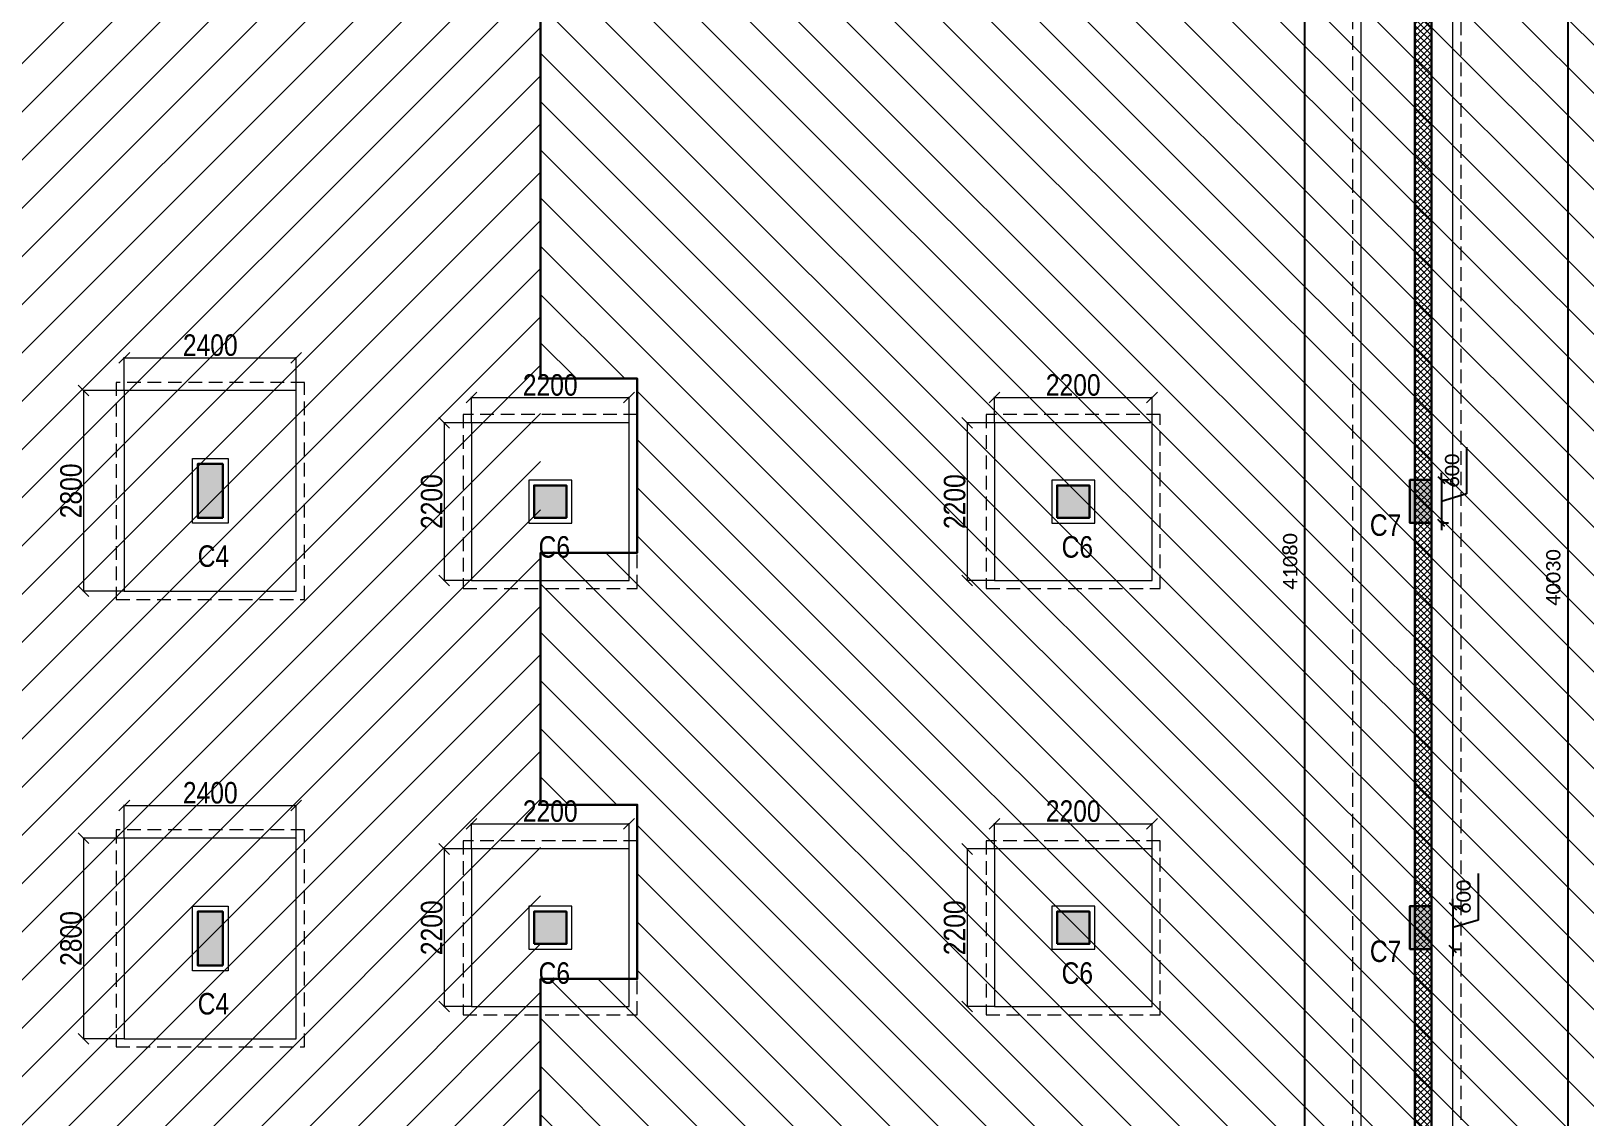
# Model space of a CAD drawing. Header units: millimetres. Extents: x 1112055 to 3390982, y -148532 to 766891.
# Drawn here: x 2785131 to 2806820, y 272601 to 287762 of the extents above; entities that cross this region are included whole.
import ezdxf

# ---------------------------------------------------------------- set-up
doc = ezdxf.new("R2010")
doc.units = ezdxf.units.MM
doc.header["$PDMODE"] = 35
doc.header["$PDSIZE"] = -25
doc.linetypes.add('Hidden', pattern=[9.525, 6.35, -3.175])
for name, color, linetype, lineweight in [('B COL. NO.', 3, 'Continuous', 20), ('B FINAL COLUMN', 1, 'Continuous', 30), ('B FOOTING', 49, 'Continuous', 20), ('B FOOTING DIM', 234, 'Continuous', 9), ('B HATCH', 250, 'Continuous', 0), ('B P.C.C', 251, 'Continuous', 0), ('EXCAVATION LINE', 236, 'Continuous', 30)]:
    doc.layers.add(name, color=color, linetype=linetype, lineweight=lineweight)
doc.layers.add('B Pedestal', color=7, linetype='Continuous', lineweight=9, true_color=0x5c8948)
doc.layers.add('B-COL HT', color=7, linetype='Continuous', lineweight=0, true_color=0x4e4f45)
doc.styles.add('Cali', font='calibri.ttf')
doc.styles.add('SWINC', font='swissc.ttf')
doc.dimstyles.new('1.100', dxfattribs={"dimtxt": 200, "dimasz": 100, "dimexe": 100, "dimexo": 100, "dimgap": 100, "dimtad": 1, "dimdec": 0, "dimzin": 0, "dimdsep": 46, "dimtxsty": 'Cali', "dimblk": 'OBLIQUE', "dimcen": 0, "dimdle": 100, "dimclrd": 256, "dimclre": 256, "dimclrt": 3, "dimadec": 0, "dimazin": 0, "dimtfac": 1, "dimtdec": 0, "dimtofl": 0, "dimtmove": 1, "dimatfit": 0, "dimfxl": 100, "dimfxlon": 1, "dimtolj": 1, "dimtzin": 0, "dimlwd": -1, "dimlwe": -1, "dimarcsym": 0})
doc.dimstyles.new('BHOOMI', dxfattribs={"dimtxt": 230, "dimasz": 150, "dimexe": 10, "dimexo": 0, "dimgap": 25, "dimtad": 1, "dimdec": 0, "dimzin": 0, "dimdsep": 46, "dimtxsty": 'SWINC', "dimblk": 'OBLIQUE', "dimcen": 0.09, "dimclrd": 250, "dimclre": 250, "dimclrt": 256, "dimaunit": 1, "dimadec": 3, "dimazin": 0, "dimtfac": 1, "dimtdec": 0, "dimtofl": 0, "dimtmove": 1, "dimatfit": 3, "dimfxl": 100, "dimtolj": 1, "dimtzin": 0, "dimlwd": 9, "dimlwe": 5, "dimarcsym": 0})

# ---------------------------------------------------------------- blocks, each defined once
blk = doc.blocks.new('_Oblique')
at = {"color": 0, "linetype": 'ByBlock', "lineweight": -2}
blk.add_line((-0.5, -0.5), (0.5, 0.5), dxfattribs=at)
blk = doc.blocks.new('*D4499')
at = {"layer": 'B FOOTING DIM', "color": 250, "lineweight": 5, "ltscale": 0.5, "transparency": 16777216}
for p, q in [((2786432, 276492), (2785854, 276492)), ((2785864, 276492), (2785864, 273692)), ((2786432, 273692), (2785854, 273692))]:
    blk.add_line(p, q, dxfattribs=at)
at = {"layer": 'Defpoints', "color": 0, "transparency": 16777216}
for p in [(2786432, 276492), (2785864, 273692), (2786432, 273692)]:
    blk.add_point(p, dxfattribs=at)
at = {"layer": 'B FOOTING DIM', "color": 250, "lineweight": 5, "transparency": 16777216, "xscale": 150, "yscale": 150, "zscale": 150}
for p, rotation in [((2785864, 276492), 90), ((2785864, 273692), 270)]:
    blk.add_blockref('_Oblique', p, dxfattribs=dict(at, rotation=rotation))
at = {"layer": 'B FOOTING DIM', "transparency": 16777216, "insert": (2785689, 275092), "char_height": 300, "attachment_point": 5, "rotation": 90, "style": 'SWINC'}
blk.add_mtext('\\A1;2800', dxfattribs=at)
blk = doc.blocks.new('*D4500')
at = {"layer": 'B FOOTING DIM', "color": 250, "lineweight": 5, "ltscale": 0.5, "transparency": 16777216}
for p, q in [((2786432, 276492), (2786432, 276960)), ((2786432, 276950), (2788832, 276950)), ((2788832, 276492), (2788832, 276960))]:
    blk.add_line(p, q, dxfattribs=at)
at = {"layer": 'Defpoints', "color": 0, "transparency": 16777216}
for p in [(2788832, 276950), (2786432, 276492), (2788832, 276492)]:
    blk.add_point(p, dxfattribs=at)
at = {"layer": 'B FOOTING DIM', "color": 250, "lineweight": 5, "transparency": 16777216, "xscale": 150, "yscale": 150, "zscale": 150, "rotation": 180}
blk.add_blockref('_Oblique', (2786432, 276950), dxfattribs=at)
at = {"layer": 'B FOOTING DIM', "color": 250, "lineweight": 5, "transparency": 16777216, "xscale": 150, "yscale": 150, "zscale": 150}
blk.add_blockref('_Oblique', (2788832, 276950), dxfattribs=at)
at = {"layer": 'B FOOTING DIM', "transparency": 16777216, "insert": (2787632, 277125), "char_height": 300, "attachment_point": 5, "style": 'SWINC'}
blk.add_mtext('\\A1;2400', dxfattribs=at)
blk = doc.blocks.new('*D4501')
at = {"layer": 'B FOOTING DIM', "color": 250, "lineweight": 5, "ltscale": 0.5, "transparency": 16777216}
for p, q in [((2786432, 282742), (2785854, 282742)), ((2785864, 282742), (2785864, 279942)), ((2786432, 279942), (2785854, 279942))]:
    blk.add_line(p, q, dxfattribs=at)
at = {"layer": 'Defpoints', "color": 0, "transparency": 16777216}
for p in [(2786432, 282742), (2785864, 279942), (2786432, 279942)]:
    blk.add_point(p, dxfattribs=at)
at = {"layer": 'B FOOTING DIM', "color": 250, "lineweight": 5, "transparency": 16777216, "xscale": 150, "yscale": 150, "zscale": 150}
for p, rotation in [((2785864, 282742), 90), ((2785864, 279942), 270)]:
    blk.add_blockref('_Oblique', p, dxfattribs=dict(at, rotation=rotation))
at = {"layer": 'B FOOTING DIM', "transparency": 16777216, "insert": (2785689, 281342), "char_height": 300, "attachment_point": 5, "rotation": 90, "style": 'SWINC'}
blk.add_mtext('\\A1;2800', dxfattribs=at)
blk = doc.blocks.new('*D4502')
at = {"layer": 'B FOOTING DIM', "color": 250, "lineweight": 5, "ltscale": 0.5, "transparency": 16777216}
for p, q in [((2786432, 282742), (2786432, 283210)), ((2786432, 283200), (2788832, 283200)), ((2788832, 282742), (2788832, 283210))]:
    blk.add_line(p, q, dxfattribs=at)
at = {"layer": 'Defpoints', "color": 0, "transparency": 16777216}
for p in [(2788832, 283200), (2786432, 282742), (2788832, 282742)]:
    blk.add_point(p, dxfattribs=at)
at = {"layer": 'B FOOTING DIM', "color": 250, "lineweight": 5, "transparency": 16777216, "xscale": 150, "yscale": 150, "zscale": 150, "rotation": 180}
blk.add_blockref('_Oblique', (2786432, 283200), dxfattribs=at)
at = {"layer": 'B FOOTING DIM', "color": 250, "lineweight": 5, "transparency": 16777216, "xscale": 150, "yscale": 150, "zscale": 150}
blk.add_blockref('_Oblique', (2788832, 283200), dxfattribs=at)
at = {"layer": 'B FOOTING DIM', "transparency": 16777216, "insert": (2787632, 283375), "char_height": 300, "attachment_point": 5, "style": 'SWINC'}
blk.add_mtext('\\A1;2400', dxfattribs=at)
blk = doc.blocks.new('*D4255')
at = {"layer": 'B FOOTING DIM', "color": 250, "lineweight": 5, "ltscale": 0.5, "transparency": 16777216}
for p, q in [((2798577, 276342), (2798188, 276342)), ((2798198, 276342), (2798198, 274142)), ((2798577, 274142), (2798188, 274142))]:
    blk.add_line(p, q, dxfattribs=at)
at = {"layer": 'Defpoints', "color": 0, "transparency": 16777216}
for p in [(2798577, 276342), (2798198, 274142), (2798577, 274142)]:
    blk.add_point(p, dxfattribs=at)
at = {"layer": 'B FOOTING DIM', "color": 250, "lineweight": 5, "transparency": 16777216, "xscale": 150, "yscale": 150, "zscale": 150}
for p, rotation in [((2798198, 276342), 90), ((2798198, 274142), 270)]:
    blk.add_blockref('_Oblique', p, dxfattribs=dict(at, rotation=rotation))
at = {"layer": 'B FOOTING DIM', "transparency": 16777216, "insert": (2798023, 275242), "char_height": 300, "attachment_point": 5, "rotation": 90, "style": 'SWINC'}
blk.add_mtext('\\A1;2200', dxfattribs=at)
blk = doc.blocks.new('*D4256')
at = {"layer": 'B FOOTING DIM', "color": 250, "lineweight": 5, "ltscale": 0.5, "transparency": 16777216}
for p, q in [((2798577, 276342), (2798577, 276704)), ((2798577, 276694), (2800777, 276694)), ((2800777, 276342), (2800777, 276704))]:
    blk.add_line(p, q, dxfattribs=at)
at = {"layer": 'Defpoints', "color": 0, "transparency": 16777216}
for p in [(2800777, 276694), (2798577, 276342), (2800777, 276342)]:
    blk.add_point(p, dxfattribs=at)
at = {"layer": 'B FOOTING DIM', "color": 250, "lineweight": 5, "transparency": 16777216, "xscale": 150, "yscale": 150, "zscale": 150, "rotation": 180}
blk.add_blockref('_Oblique', (2798577, 276694), dxfattribs=at)
at = {"layer": 'B FOOTING DIM', "color": 250, "lineweight": 5, "transparency": 16777216, "xscale": 150, "yscale": 150, "zscale": 150}
blk.add_blockref('_Oblique', (2800777, 276694), dxfattribs=at)
at = {"layer": 'B FOOTING DIM', "transparency": 16777216, "insert": (2799677, 276869), "char_height": 300, "attachment_point": 5, "style": 'SWINC'}
blk.add_mtext('\\A1;2200', dxfattribs=at)
blk = doc.blocks.new('*D4257')
at = {"layer": 'B FOOTING DIM', "color": 250, "lineweight": 5, "ltscale": 0.5, "transparency": 16777216}
for p, q in [((2791277, 276342), (2790888, 276342)), ((2790898, 276342), (2790898, 274142)), ((2791277, 274142), (2790888, 274142))]:
    blk.add_line(p, q, dxfattribs=at)
at = {"layer": 'Defpoints', "color": 0, "transparency": 16777216}
for p in [(2791277, 276342), (2790898, 274142), (2791277, 274142)]:
    blk.add_point(p, dxfattribs=at)
at = {"layer": 'B FOOTING DIM', "color": 250, "lineweight": 5, "transparency": 16777216, "xscale": 150, "yscale": 150, "zscale": 150}
for p, rotation in [((2790898, 276342), 90), ((2790898, 274142), 270)]:
    blk.add_blockref('_Oblique', p, dxfattribs=dict(at, rotation=rotation))
at = {"layer": 'B FOOTING DIM', "transparency": 16777216, "insert": (2790723, 275242), "char_height": 300, "attachment_point": 5, "rotation": 90, "style": 'SWINC'}
blk.add_mtext('\\A1;2200', dxfattribs=at)
blk = doc.blocks.new('*D4258')
at = {"layer": 'B FOOTING DIM', "color": 250, "lineweight": 5, "ltscale": 0.5, "transparency": 16777216}
for p, q in [((2791277, 276342), (2791277, 276704)), ((2791277, 276694), (2793477, 276694)), ((2793477, 276342), (2793477, 276704))]:
    blk.add_line(p, q, dxfattribs=at)
at = {"layer": 'Defpoints', "color": 0, "transparency": 16777216}
for p in [(2793477, 276694), (2791277, 276342), (2793477, 276342)]:
    blk.add_point(p, dxfattribs=at)
at = {"layer": 'B FOOTING DIM', "color": 250, "lineweight": 5, "transparency": 16777216, "xscale": 150, "yscale": 150, "zscale": 150, "rotation": 180}
blk.add_blockref('_Oblique', (2791277, 276694), dxfattribs=at)
at = {"layer": 'B FOOTING DIM', "color": 250, "lineweight": 5, "transparency": 16777216, "xscale": 150, "yscale": 150, "zscale": 150}
blk.add_blockref('_Oblique', (2793477, 276694), dxfattribs=at)
at = {"layer": 'B FOOTING DIM', "transparency": 16777216, "insert": (2792377, 276869), "char_height": 300, "attachment_point": 5, "style": 'SWINC'}
blk.add_mtext('\\A1;2200', dxfattribs=at)
blk = doc.blocks.new('*D4259')
at = {"layer": 'B FOOTING DIM', "color": 250, "lineweight": 5, "ltscale": 0.5, "transparency": 16777216}
for p, q in [((2791277, 282292), (2790888, 282292)), ((2790898, 282292), (2790898, 280092)), ((2791277, 280092), (2790888, 280092))]:
    blk.add_line(p, q, dxfattribs=at)
at = {"layer": 'Defpoints', "color": 0, "transparency": 16777216}
for p in [(2791277, 282292), (2790898, 280092), (2791277, 280092)]:
    blk.add_point(p, dxfattribs=at)
at = {"layer": 'B FOOTING DIM', "color": 250, "lineweight": 5, "transparency": 16777216, "xscale": 150, "yscale": 150, "zscale": 150}
for p, rotation in [((2790898, 282292), 90), ((2790898, 280092), 270)]:
    blk.add_blockref('_Oblique', p, dxfattribs=dict(at, rotation=rotation))
at = {"layer": 'B FOOTING DIM', "transparency": 16777216, "insert": (2790723, 281192), "char_height": 300, "attachment_point": 5, "rotation": 90, "style": 'SWINC'}
blk.add_mtext('\\A1;2200', dxfattribs=at)
blk = doc.blocks.new('*D4260')
at = {"layer": 'B FOOTING DIM', "color": 250, "lineweight": 5, "ltscale": 0.5, "transparency": 16777216}
for p, q in [((2791277, 282292), (2791277, 282654)), ((2791277, 282644), (2793477, 282644)), ((2793477, 282292), (2793477, 282654))]:
    blk.add_line(p, q, dxfattribs=at)
at = {"layer": 'Defpoints', "color": 0, "transparency": 16777216}
for p in [(2793477, 282644), (2791277, 282292), (2793477, 282292)]:
    blk.add_point(p, dxfattribs=at)
at = {"layer": 'B FOOTING DIM', "color": 250, "lineweight": 5, "transparency": 16777216, "xscale": 150, "yscale": 150, "zscale": 150, "rotation": 180}
blk.add_blockref('_Oblique', (2791277, 282644), dxfattribs=at)
at = {"layer": 'B FOOTING DIM', "color": 250, "lineweight": 5, "transparency": 16777216, "xscale": 150, "yscale": 150, "zscale": 150}
blk.add_blockref('_Oblique', (2793477, 282644), dxfattribs=at)
at = {"layer": 'B FOOTING DIM', "transparency": 16777216, "insert": (2792377, 282819), "char_height": 300, "attachment_point": 5, "style": 'SWINC'}
blk.add_mtext('\\A1;2200', dxfattribs=at)
blk = doc.blocks.new('*D4261')
at = {"layer": 'B FOOTING DIM', "color": 250, "lineweight": 5, "ltscale": 0.5, "transparency": 16777216}
for p, q in [((2798577, 282292), (2798188, 282292)), ((2798198, 282292), (2798198, 280092)), ((2798577, 280092), (2798188, 280092))]:
    blk.add_line(p, q, dxfattribs=at)
at = {"layer": 'Defpoints', "color": 0, "transparency": 16777216}
for p in [(2798577, 282292), (2798198, 280092), (2798577, 280092)]:
    blk.add_point(p, dxfattribs=at)
at = {"layer": 'B FOOTING DIM', "color": 250, "lineweight": 5, "transparency": 16777216, "xscale": 150, "yscale": 150, "zscale": 150}
for p, rotation in [((2798198, 282292), 90), ((2798198, 280092), 270)]:
    blk.add_blockref('_Oblique', p, dxfattribs=dict(at, rotation=rotation))
at = {"layer": 'B FOOTING DIM', "transparency": 16777216, "insert": (2798023, 281192), "char_height": 300, "attachment_point": 5, "rotation": 90, "style": 'SWINC'}
blk.add_mtext('\\A1;2200', dxfattribs=at)
blk = doc.blocks.new('*D4262')
at = {"layer": 'B FOOTING DIM', "color": 250, "lineweight": 5, "ltscale": 0.5, "transparency": 16777216}
for p, q in [((2798577, 282292), (2798577, 282654)), ((2798577, 282644), (2800777, 282644)), ((2800777, 282292), (2800777, 282654))]:
    blk.add_line(p, q, dxfattribs=at)
at = {"layer": 'Defpoints', "color": 0, "transparency": 16777216}
for p in [(2800777, 282644), (2798577, 282292), (2800777, 282292)]:
    blk.add_point(p, dxfattribs=at)
at = {"layer": 'B FOOTING DIM', "color": 250, "lineweight": 5, "transparency": 16777216, "xscale": 150, "yscale": 150, "zscale": 150, "rotation": 180}
blk.add_blockref('_Oblique', (2798577, 282644), dxfattribs=at)
at = {"layer": 'B FOOTING DIM', "color": 250, "lineweight": 5, "transparency": 16777216, "xscale": 150, "yscale": 150, "zscale": 150}
blk.add_blockref('_Oblique', (2800777, 282644), dxfattribs=at)
at = {"layer": 'B FOOTING DIM', "transparency": 16777216, "insert": (2799677, 282819), "char_height": 300, "attachment_point": 5, "style": 'SWINC'}
blk.add_mtext('\\A1;2200', dxfattribs=at)
blk = doc.blocks.new('*D5866')
at = {"transparency": 16777216}
for p, q in [((2806581, 300247), (2806581, 260017)), ((2806581, 300147), (2806681, 300147)), ((2806581, 260117), (2806681, 260117))]:
    blk.add_line(p, q, dxfattribs=at)
at = {"layer": 'Defpoints', "color": 0, "lineweight": 40, "transparency": 16777216}
for p in [(2804677, 300147), (2804677, 260117), (2806581, 260117)]:
    blk.add_point(p, dxfattribs=at)
at = {"transparency": 16777216, "xscale": 100, "yscale": 100, "zscale": 100}
for p, rotation in [((2806581, 300147), 90), ((2806581, 260117), 270)]:
    blk.add_blockref('_Oblique', p, dxfattribs=dict(at, rotation=rotation))
at = {"color": 3, "lineweight": 40, "transparency": 16777216, "insert": (2806379, 280132), "char_height": 200, "attachment_point": 5, "rotation": 90, "style": 'Cali'}
blk.add_mtext('\\A1;40030', dxfattribs=at)
blk = doc.blocks.new('*D5868')
at = {"transparency": 16777216}
for p, q in [((2802909, 300897), (2802809, 300897)), ((2802909, 259717), (2802909, 300997)), ((2802909, 259817), (2802809, 259817))]:
    blk.add_line(p, q, dxfattribs=at)
at = {"layer": 'Defpoints', "color": 0, "lineweight": 40, "transparency": 16777216}
for p in [(2802909, 300897), (2803697, 300897), (2804977, 259817)]:
    blk.add_point(p, dxfattribs=at)
at = {"transparency": 16777216, "xscale": 100, "yscale": 100, "zscale": 100}
for p, rotation in [((2802909, 300897), 90), ((2802909, 259817), 270)]:
    blk.add_blockref('_Oblique', p, dxfattribs=dict(at, rotation=rotation))
at = {"color": 3, "lineweight": 40, "transparency": 16777216, "insert": (2802706, 280357), "char_height": 200, "attachment_point": 5, "rotation": 90, "style": 'Cali'}
blk.add_mtext('\\A1;41080', dxfattribs=at)
blk = doc.blocks.new('*D6847')
at = {"transparency": 16777216}
for p, q in [((2805330, 276001), (2805330, 275350)), ((2804977, 275544), (2804977, 275644)), ((2804977, 275544), (2805077, 275544)), ((2804977, 275544), (2804977, 274944)), ((2805330, 275350), (2804977, 275244)), ((2804977, 274944), (2805077, 274944)), ((2804977, 274944), (2804977, 274844))]:
    blk.add_line(p, q, dxfattribs=at)
at = {"layer": 'Defpoints', "color": 0, "lineweight": 40, "transparency": 16777216}
for p in [(2804677, 275544), (2804677, 274944), (2804977, 274944)]:
    blk.add_point(p, dxfattribs=at)
at = {"transparency": 16777216, "xscale": 100, "yscale": 100, "zscale": 100}
for p, rotation in [((2804977, 275544), 270), ((2804977, 274944), 90)]:
    blk.add_blockref('_Oblique', p, dxfattribs=dict(at, rotation=rotation))
at = {"color": 3, "lineweight": 40, "transparency": 16777216, "insert": (2805127, 275675), "char_height": 200, "attachment_point": 5, "rotation": 90, "style": 'Cali'}
blk.add_mtext('\\A1;600', dxfattribs=at)
blk = doc.blocks.new('*D6848')
at = {"transparency": 16777216}
for p, q in [((2805168, 281951), (2805168, 281300)), ((2804816, 281494), (2804816, 281594)), ((2804816, 281494), (2804916, 281494)), ((2804816, 281494), (2804816, 280894)), ((2805168, 281300), (2804816, 281194)), ((2804816, 280894), (2804916, 280894)), ((2804816, 280894), (2804816, 280794))]:
    blk.add_line(p, q, dxfattribs=at)
at = {"layer": 'Defpoints', "color": 0, "lineweight": 40, "transparency": 16777216}
for p in [(2804677, 281494), (2804677, 280894), (2804816, 280894)]:
    blk.add_point(p, dxfattribs=at)
at = {"transparency": 16777216, "xscale": 100, "yscale": 100, "zscale": 100}
for p, rotation in [((2804816, 281494), 270), ((2804816, 280894), 90)]:
    blk.add_blockref('_Oblique', p, dxfattribs=dict(at, rotation=rotation))
at = {"color": 3, "lineweight": 40, "transparency": 16777216, "insert": (2804966, 281625), "char_height": 200, "attachment_point": 5, "rotation": 90, "style": 'Cali'}
blk.add_mtext('\\A1;600', dxfattribs=at)

msp = doc.modelspace()

# ---------------------------------------------------------------- hatches: boundary and pattern name
at = {"layer": 'B HATCH', "lineweight": 0}
h = msp.add_hatch(dxfattribs=at)
h.set_pattern_fill('ANSI37', color=250, scale=20, style=0)
h.set_pattern_definition([(45, (1040446.71, -149308.41), (-44.9012806, 44.9012806), []), (135, (1040446.71, -149308.41), (-44.9012806, -44.9012806), [])])
h.paths.add_polyline_path([(2817077.2, 369281.5), (2817077.2, 372824.4), (2809902.2, 372698.5), (2809902.2, 369281.7)], flags=16)
h.paths.add_polyline_path([(2791213.2, 369828.2), (2796162.2, 369828.2), (2796162.2, 372457.1), (2791213.2, 372370.2)], flags=16)
h.paths.add_polyline_path([(2798052.2, 372490.5), (2798502.2, 372498.4), (2798502.2, 369281.2), (2798052.2, 369281.2)], flags=16)
h.paths.add_polyline_path([(2753987.2, 369013), (2753987.2, 260347.4), (2804447.2, 260347.4), (2804447.2, 300147.4), (2817077.2, 300147.4), (2817077.2, 369051.5), (2798038.8, 369052), (2798038.8, 366392.4), (2797822.2, 366392.4), (2797822.2, 372486.5), (2796392.2, 372461.4), (2796392.2, 366392.4), (2796162.2, 366392.4), (2796162.2, 369598.2), (2786711.2, 369598.2), (2786711.2, 369013)], flags=16)
h.paths.add_polyline_path([(2809676.9, 372694.5), (2809676.9, 369281.7), (2802247.2, 369281.9), (2802247.2, 372564.1)], flags=16)
h.paths.add_polyline_path([(2798732.2, 369282), (2798732.2, 372502.4), (2802017.2, 372560.1), (2802017.2, 369281.9)], flags=16)
h.paths.add_polyline_path([(2786481.2, 369243), (2753757.2, 369243), (2753757.2, 260117.4), (2804677.2, 260117.4), (2804677.2, 299917.4), (2817307.2, 299917.4), (2817307.2, 373058.5), (2790983.2, 372596.5), (2790983.2, 369828.2), (2786481.2, 369828.2)])
at = {"layer": 'B-COL HT', "lineweight": 0}
h = msp.add_hatch(color=250, dxfattribs=at)
h.dxf.hatch_style = 1
h.paths.add_polyline_path([(2787807.2, 280967.4), (2787457.2, 280967.4), (2787457.2, 281717.4), (2787807.2, 281717.4)])
h = msp.add_hatch(color=250, dxfattribs=at)
h.dxf.hatch_style = 1
h.paths.add_polyline_path([(2792152.2, 280967.4), (2792602.2, 280967.4), (2792602.2, 281417.4), (2792152.2, 281417.4)])
h = msp.add_hatch(color=250, dxfattribs=at)
h.dxf.hatch_style = 1
h.paths.add_polyline_path([(2799452.2, 280967.4), (2799902.2, 280967.4), (2799902.2, 281417.4), (2799452.2, 281417.4)])
h = msp.add_hatch(color=250, dxfattribs=at)
h.dxf.hatch_style = 1
h.paths.add_polyline_path([(2804677.2, 281493.9), (2804377.2, 281493.9), (2804377.2, 280893.9), (2804677.2, 280893.9)])
h = msp.add_hatch(color=250, dxfattribs=at)
h.dxf.hatch_style = 1
h.paths.add_polyline_path([(2787807.2, 274717.4), (2787457.2, 274717.4), (2787457.2, 275467.4), (2787807.2, 275467.4)])
h = msp.add_hatch(color=250, dxfattribs=at)
h.dxf.hatch_style = 1
h.paths.add_polyline_path([(2792152.2, 275017.4), (2792602.2, 275017.4), (2792602.2, 275467.4), (2792152.2, 275467.4)])
h = msp.add_hatch(color=250, dxfattribs=at)
h.dxf.hatch_style = 1
h.paths.add_polyline_path([(2799452.2, 275017.4), (2799902.2, 275017.4), (2799902.2, 275467.4), (2799452.2, 275467.4)])
h = msp.add_hatch(color=250, dxfattribs=at)
h.dxf.hatch_style = 1
h.paths.add_polyline_path([(2804677.2, 275543.9), (2804377.2, 275543.9), (2804377.2, 274943.9), (2804677.2, 274943.9)])
at = {"layer": 'EXCAVATION LINE', "lineweight": 0}
h = msp.add_hatch(dxfattribs=at)
h.set_pattern_fill('ANSI31', color=250, scale=150)
h.set_pattern_definition([(45, (838855.95, -148808.4), (-336.7596, 336.7596), [])])
h.paths.add_polyline_path([(2753042.2, 321417.4), (2753042.2, 256852.4), (2759522.2, 256852.4), (2793592.2, 256852.4), (2793592.2, 269203.9), (2792242.2, 271633.9), (2792242.2, 303783.9), (2793592.2, 303783.9), (2793592.2, 306213.9), (2792242.2, 306213.9), (2792242.2, 321417.4)])
h = msp.add_hatch(dxfattribs=at)
h.set_pattern_fill('ANSI31', color=250, scale=150, angle=270)
h.set_pattern_definition([(315, (838855.95, -148808.4), (336.7596, 336.7596), [])])
edge = h.paths.add_edge_path()
edge.add_line((2793592.2, 268516.4), (2793592.2, 256852.4))
edge.add_line((2793592.2, 256852.4), (2810905.3, 256852.4))
edge.add_line((2810905.3, 256852.4), (2810905.3, 299374.4))
edge.add_line((2810905.3, 299374.4), (2818615.6, 299374.4))
edge.add_line((2818615.6, 299374.4), (2818615.6, 321417.4))
edge.add_line((2818615.6, 321417.4), (2792242.2, 321417.4))
edge.add_line((2792242.2, 321417.4), (2792242.2, 306265.3))
edge.add_arc((2792293.6, 306265.3), 51.4, 180.0002, 270)
edge.add_line((2792293.6, 306213.9), (2793592.2, 306213.9))
edge.add_line((2793592.2, 306213.9), (2793592.2, 303783.9))
edge.add_line((2793592.2, 303783.9), (2792242.2, 303783.9))
edge.add_line((2792242.2, 303783.9), (2792242.2, 298263.9))
edge.add_line((2792242.2, 298263.9), (2793592.2, 298263.9))
edge.add_line((2793592.2, 298263.9), (2793592.2, 295833.9))
edge.add_line((2793592.2, 295833.9), (2792242.2, 295833.9))
edge.add_line((2792242.2, 295833.9), (2792242.2, 290858.9))
edge.add_line((2792242.2, 290858.9), (2793592.2, 290858.9))
edge.add_line((2793592.2, 290858.9), (2793592.2, 288428.9))
edge.add_line((2793592.2, 288428.9), (2792242.2, 288428.9))
edge.add_line((2792242.2, 288428.9), (2792242.2, 282908.9))
edge.add_line((2792242.2, 282908.9), (2793592.2, 282908.9))
edge.add_line((2793592.2, 282908.9), (2793592.2, 280478.9))
edge.add_line((2793592.2, 280478.9), (2792242.2, 280478.9))
edge.add_line((2792242.2, 280478.9), (2792242.2, 276958.9))
edge.add_line((2792242.2, 276958.9), (2793592.2, 276958.9))
edge.add_line((2793592.2, 276958.9), (2793592.2, 274528.9))
edge.add_line((2793592.2, 274528.9), (2792242.2, 274528.9))
edge.add_line((2792242.2, 274528.9), (2792242.2, 271633.9))
edge.add_line((2792242.2, 271633.9), (2793592.2, 271633.9))
edge.add_line((2793592.2, 271633.9), (2793592.2, 269203.9))
edge.add_line((2793592.2, 269203.9), (2792242.2, 269203.9))
edge.add_line((2792242.2, 269203.9), (2792242.2, 268516.4))
edge.add_line((2792242.2, 268516.4), (2793592.2, 268516.4))

# ---------------------------------------------------------------- linework, layer by layer
at = {"layer": 'B FINAL COLUMN', "color": 16, "lineweight": 30}
msp.add_lwpolyline([(2786481.2, 369243), (2753757.2, 369243), (2753757.2, 260117.4), (2804677.2, 260117.4), (2804677.2, 299917.4), (2817307.2, 299917.4), (2817307.2, 373058.5), (2790983.2, 372596.5), (2790983.2, 369828.2), (2786481.2, 369828.2), (2786481.2, 369243)], dxfattribs=at)
msp.add_lwpolyline([(2753987.2, 260347.4), (2804447.2, 260347.4), (2804447.2, 300147.4), (2817077.2, 300147.4), (2817077.2, 369051.5), (2798038.8, 369052), (2798038.8, 366392.4), (2797822.2, 366392.4), (2797822.2, 372486.5), (2796392.2, 372461.4), (2796392.2, 366392.4), (2796162.2, 366392.4), (2796162.2, 369598.2), (2786711.2, 369598.2), (2786711.2, 369013), (2753987.2, 369013)], close=True, dxfattribs=at)
at = {"layer": 'B FINAL COLUMN', "color": 5, "lineweight": 30}
for points in [[(2787807.2, 280967.4), (2787457.2, 280967.4), (2787457.2, 281717.4), (2787807.2, 281717.4)], [(2792152.2, 280967.4), (2792602.2, 280967.4), (2792602.2, 281417.4), (2792152.2, 281417.4)], [(2799452.2, 280967.4), (2799902.2, 280967.4), (2799902.2, 281417.4), (2799452.2, 281417.4)], [(2804677.2, 281493.9), (2804377.2, 281493.9), (2804377.2, 280893.9), (2804677.2, 280893.9)], [(2787807.2, 274717.4), (2787457.2, 274717.4), (2787457.2, 275467.4), (2787807.2, 275467.4)], [(2792152.2, 275017.4), (2792602.2, 275017.4), (2792602.2, 275467.4), (2792152.2, 275467.4)], [(2799452.2, 275017.4), (2799902.2, 275017.4), (2799902.2, 275467.4), (2799452.2, 275467.4)], [(2804677.2, 275543.9), (2804377.2, 275543.9), (2804377.2, 274943.9), (2804677.2, 274943.9)]]:
    msp.add_lwpolyline(points, close=True, dxfattribs=at)
at = {"layer": 'B FOOTING'}
for points in [[(2785613.2, 259817.4), (2804977.2, 259817.4), (2804977.2, 299617.4), (2817607.2, 299617.4), (2817607.2, 324017.4)], [(2785613.2, 261097.4), (2803697.2, 261097.4), (2803697.2, 300897.4), (2816327.2, 300897.4), (2816327.2, 324017.4)]]:
    msp.add_lwpolyline(points, dxfattribs=at)
for points in [[(2786432.2, 279942.4), (2788832.2, 279942.4), (2788832.2, 282742.4), (2786432.2, 282742.4)], [(2791277.2, 280092.4), (2793477.2, 280092.4), (2793477.2, 282292.4), (2791277.2, 282292.4)], [(2798577.2, 280092.4), (2800777.2, 280092.4), (2800777.2, 282292.4), (2798577.2, 282292.4)], [(2786432.2, 273692.4), (2788832.2, 273692.4), (2788832.2, 276492.4), (2786432.2, 276492.4)], [(2791277.2, 274142.4), (2793477.2, 274142.4), (2793477.2, 276342.4), (2791277.2, 276342.4)], [(2798577.2, 274142.4), (2800777.2, 274142.4), (2800777.2, 276342.4), (2798577.2, 276342.4)]]:
    msp.add_lwpolyline(points, close=True, dxfattribs=at)
at = {"layer": 'B P.C.C', "color": 250, "linetype": 'Hidden', "lineweight": 0, "ltscale": 30}
for points in [[(2785728.2, 259702.4), (2805092.2, 259702.4), (2805092.2, 299502.4), (2817722.2, 299502.4), (2817722.2, 323902.4)], [(2788822.2, 261212.4), (2803582.2, 261212.4), (2803582.2, 301012.4), (2816212.2, 301012.4), (2816212.2, 323902.4)]]:
    msp.add_lwpolyline(points, dxfattribs=at)
for points in [[(2786317.2, 279827.4), (2788947.2, 279827.4), (2788947.2, 282857.4), (2786317.2, 282857.4)], [(2791162.2, 279977.4), (2793592.2, 279977.4), (2793592.2, 282407.4), (2791162.2, 282407.4)], [(2798462.2, 279977.4), (2800892.2, 279977.4), (2800892.2, 282407.4), (2798462.2, 282407.4)], [(2786317.2, 273577.4), (2788947.2, 273577.4), (2788947.2, 276607.4), (2786317.2, 276607.4)], [(2791162.2, 274027.4), (2793592.2, 274027.4), (2793592.2, 276457.4), (2791162.2, 276457.4)], [(2798462.2, 274027.4), (2800892.2, 274027.4), (2800892.2, 276457.4), (2798462.2, 276457.4)]]:
    msp.add_lwpolyline(points, close=True, dxfattribs=at)
at = {"layer": 'B Pedestal', "color": 87, "lineweight": 9}
for points in [[(2787882.2, 280892.4), (2787382.2, 280892.4), (2787382.2, 281792.4), (2787882.2, 281792.4)], [(2792077.2, 280892.4), (2792677.2, 280892.4), (2792677.2, 281492.4), (2792077.2, 281492.4)], [(2799377.2, 280892.4), (2799977.2, 280892.4), (2799977.2, 281492.4), (2799377.2, 281492.4)], [(2787882.2, 274642.4), (2787382.2, 274642.4), (2787382.2, 275542.4), (2787882.2, 275542.4)], [(2792077.2, 274942.4), (2792677.2, 274942.4), (2792677.2, 275542.4), (2792077.2, 275542.4)], [(2799377.2, 274942.4), (2799977.2, 274942.4), (2799977.2, 275542.4), (2799377.2, 275542.4)]]:
    msp.add_lwpolyline(points, close=True, dxfattribs=at)
at = {"layer": 'EXCAVATION LINE', "color": 42}
msp.add_lwpolyline([(2793592.2, 256852.4), (2793592.2, 271633.9), (2792242.2, 271633.9), (2792242.2, 274528.9), (2793592.2, 274528.9), (2793592.2, 276958.9), (2792242.2, 276958.9), (2792242.2, 280478.9), (2793592.2, 280478.9), (2793592.2, 282908.9), (2792242.2, 282908.9), (2792242.2, 288428.9)], dxfattribs=at)

# ---------------------------------------------------------------- texts
at = {"layer": 'B COL. NO.', "style": 'SWINC'}
for s, p in [('C7', (2803817.8, 280714.2)), ('C6', (2792215, 280409.6)), ('C6', (2799515, 280409.6)), ('C4', (2787456.7, 280281.3)), ('C7', (2803817.8, 274764.2)), ('C6', (2792215, 274459.6)), ('C6', (2799515, 274459.6)), ('C4', (2787456.7, 274031.3))]:
    msp.add_text(s, height=300, dxfattribs=at).set_placement(p)

# ---------------------------------------------------------------- dimensions: what is measured, and where the dimension line sits
at = {"color": 4, "lineweight": 40}
for base, p1, p2, picture, middle in [((2802908.7, 300897.4), (2804977.2, 259817.4), (2803697.2, 300897.4), '*D5868', (2802706.2, 280357.4)), ((2806581.3, 260117.4), (2804677.2, 300147.4), (2804677.2, 260117.4), '*D5866', (2806378.8, 280132.4)), ((2804815.9, 280893.9), (2804677.2, 281493.9), (2804677.2, 280893.9), '*D6848', (2804965.9, 281399.6)), ((2804977.2, 274943.9), (2804677.2, 275543.9), (2804677.2, 274943.9), '*D6847', (2805127.2, 275449.6))]:
    dim = msp.add_linear_dim(base=base, p1=p1, p2=p2, angle=90, dimstyle='1.100', override={"dimfxl": 0.18, "dimarcsym": 2}, dxfattribs=at)
    dim.commit()
    dim.dimension.update_dxf_attribs({"geometry": picture, "text_midpoint": middle})
at = {"layer": 'B FOOTING DIM', "color": 250, "ltscale": 0.5}
for base, p1, p2, picture, middle in [((2788832.2, 283199.8), (2786432.2, 282742.4), (2788832.2, 282742.4), '*D4502', (2787632.2, 283374.8)), ((2793477.2, 282644.4), (2791277.2, 282292.4), (2793477.2, 282292.4), '*D4260', (2792377.2, 282819.4)), ((2800777.2, 282644.4), (2798577.2, 282292.4), (2800777.2, 282292.4), '*D4262', (2799677.2, 282819.4)), ((2788832.2, 276949.8), (2786432.2, 276492.4), (2788832.2, 276492.4), '*D4500', (2787632.2, 277124.8)), ((2793477.2, 276694.4), (2791277.2, 276342.4), (2793477.2, 276342.4), '*D4258', (2792377.2, 276869.4)), ((2800777.2, 276694.4), (2798577.2, 276342.4), (2800777.2, 276342.4), '*D4256', (2799677.2, 276869.4))]:
    dim = msp.add_linear_dim(base=base, p1=p1, p2=p2, dimstyle='BHOOMI', override={"dimtxt": 300, "dimlwd": 5}, dxfattribs=at)
    dim.commit()
    dim.dimension.update_dxf_attribs({"geometry": picture, "text_midpoint": middle})
for base, p1, p2, picture, middle in [((2785863.7, 279942.4), (2786432.2, 282742.4), (2786432.2, 279942.4), '*D4501', (2785688.7, 281342.4)), ((2790897.9, 280092.4), (2791277.2, 282292.4), (2791277.2, 280092.4), '*D4259', (2790722.9, 281192.4)), ((2798197.9, 280092.4), (2798577.2, 282292.4), (2798577.2, 280092.4), '*D4261', (2798022.9, 281192.4)), ((2785863.7, 273692.4), (2786432.2, 276492.4), (2786432.2, 273692.4), '*D4499', (2785688.7, 275092.4)), ((2790897.9, 274142.4), (2791277.2, 276342.4), (2791277.2, 274142.4), '*D4257', (2790722.9, 275242.4)), ((2798197.9, 274142.4), (2798577.2, 276342.4), (2798577.2, 274142.4), '*D4255', (2798022.9, 275242.4))]:
    dim = msp.add_linear_dim(base=base, p1=p1, p2=p2, angle=90, dimstyle='BHOOMI', override={"dimtxt": 300, "dimlwd": 5}, dxfattribs=at)
    dim.commit()
    dim.dimension.update_dxf_attribs({"geometry": picture, "text_midpoint": middle})

doc.saveas('drawing.dxf')
